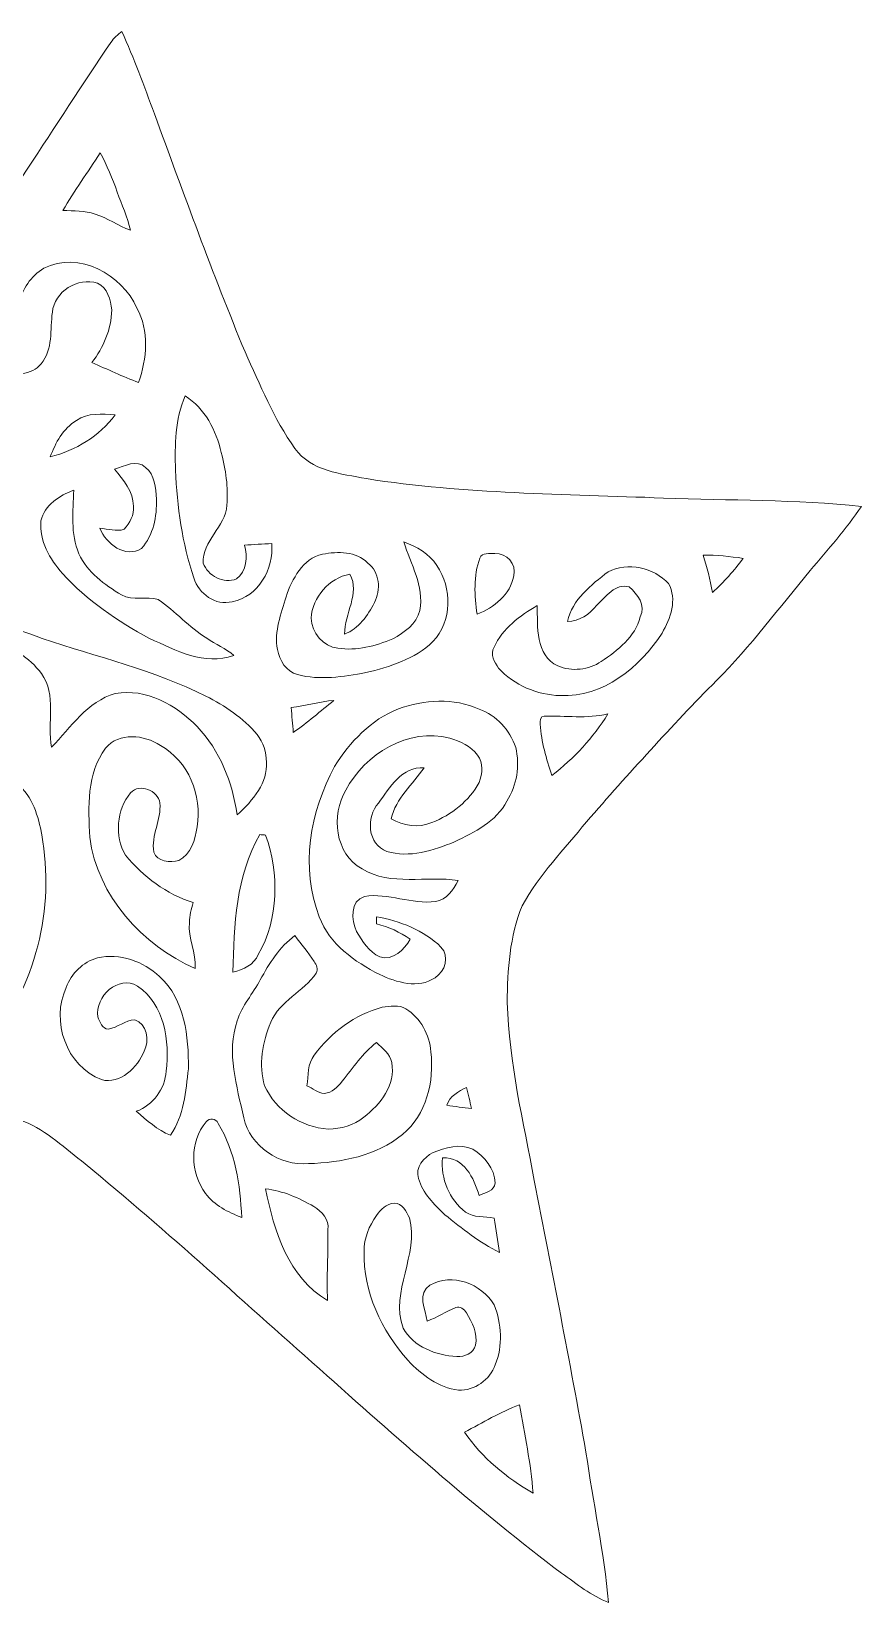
# Model space of a CAD drawing. Header units: centimetres. Extents: x -16.1 to 16.1, y -15.5 to 15.5.
# Drawn here: x -0.25 to 16.15, y -15.51 to 15.51 of the extents above; entities that cross this region are included whole.
import ezdxf

# ---------------------------------------------------------------- set-up
doc = ezdxf.new("R2010")
doc.units = ezdxf.units.CM
doc.header["$MEASUREMENT"] = 0
doc.layers.add('Layer 1', color=7, linetype='Continuous')

msp = doc.modelspace()

# ---------------------------------------------------------------- linework, layer by layer
at = {"layer": 'Layer 1', "color": 253, "lineweight": 9}
for points, knots in [([(1.32115, 15.29768), (1.38006, 15.38199), (1.45732, 15.45078), (1.53846, 15.51358), (1.53846, 15.51358), (1.77623, 14.98124), (1.97837, 14.43408), (2.18016, 13.88727), (2.18016, 13.88727), (2.75907, 12.31283), (3.32951, 10.73556), (3.97086, 9.18545), (3.97086, 9.18545), (4.27178, 8.53704), (4.53461, 7.86183), (4.95723, 7.27974), (4.95723, 7.27974), (5.27686, 6.82643), (5.86776, 6.77986), (6.36729, 6.68214), (6.36729, 6.68214), (8.30828, 6.37875), (10.2796, 6.37734), (12.23822, 6.29902), (12.23822, 6.29902), (13.54138, 6.24575), (14.85089, 6.27503), (16.14947, 6.13251), (16.14947, 6.13251), (15.8422, 5.68731), (15.48201, 5.28232), (15.13699, 4.86675), (15.13699, 4.86675), (14.52175, 4.14214), (13.96119, 3.36744), (13.28491, 2.69681), (13.28491, 2.69681), (12.39415, 1.79828), (11.54854, 0.85637), (10.71598, -0.09578), (10.71598, -0.09578), (10.27536, -0.63412), (9.78677, -1.14388), (9.4421, -1.75207), (9.4421, -1.75207), (9.19939, -2.35779), (9.15671, -3.01925), (9.14859, -3.66519), (9.14859, -3.66519), (9.18846, -4.85299), (9.46574, -6.01433), (9.68517, -7.17779), (9.68517, -7.17779), (10.03371, -8.96355), (10.38473, -10.74896), (10.70505, -12.54037), (10.70505, -12.54037), (10.84651, -13.53238), (11.05994, -14.51487), (11.15272, -15.51358), (11.15272, -15.51358), (10.80947, -15.38129), (10.52125, -15.14281), (10.22386, -14.93397), (10.22386, -14.93397), (8.60884, -13.71794), (7.10072, -12.36998), (5.58801, -11.03119), (5.58801, -11.03119), (4.00155, -9.63031), (2.44757, -8.19168), (0.81209, -6.84759), (0.81209, -6.84759), (0.42157, -6.55197), (0.06067, -6.19742), (-0.39935, -6.01081), (-0.39935, -6.01081), (-0.48507, -5.96777), (-0.57927, -5.99599), (-0.65476, -6.04538), (-0.65476, -6.04538), (-2.40807, -7.20461), (-4.15714, -8.3723), (-5.95877, -9.45568), (-5.95877, -9.45568), (-6.80579, -9.94922), (-7.65317, -10.44875), (-8.54639, -10.85656), (-8.54639, -10.85656), (-8.82968, -10.97298), (-9.1313, -11.08798), (-9.4414, -11.06823), (-9.4414, -11.06823), (-9.61884, -11.01919), (-9.53347, -10.78142), (-9.51971, -10.65583), (-9.51971, -10.65583), (-9.38812, -10.03953), (-9.23326, -9.42852), (-9.05898, -8.82315), (-9.05898, -8.82315), (-8.51324, -6.81408), (-7.88318, -4.83006), (-7.28451, -2.83686), (-7.28451, -2.83686), (-7.05238, -2.00219), (-6.7236, -1.1848), (-6.63152, -0.31944), (-6.63152, -0.31944), (-6.76311, -0.00124), (-7.04921, 0.22772), (-7.29757, 0.45985), (-7.29757, 0.45985), (-10.01325, 2.77477), (-12.98752, 4.75809), (-15.79951, 6.9499), (-15.79951, 6.9499), (-15.92404, 7.05291), (-16.04081, 7.16474), (-16.14947, 7.28398), (-16.14947, 7.28398), (-15.50494, 7.31291), (-14.859, 7.30938), (-14.21483, 7.27375), (-14.21483, 7.27375), (-13.23905, 7.25188), (-12.26185, 7.2868), (-11.28678, 7.23388), (-11.28678, 7.23388), (-9.68728, 7.22965), (-8.08779, 7.22471), (-6.48829, 7.23706), (-6.48829, 7.23706), (-5.98382, 7.27057), (-5.46806, 7.24482), (-4.97488, 7.37429), (-4.97488, 7.37429), (-4.60587, 7.49247), (-4.3106, 7.76129), (-4.02485, 8.01211), (-4.02485, 8.01211), (-3.2819, 8.71238), (-2.64866, 9.51777), (-2.04823, 10.34044), (-2.04823, 10.34044), (-0.8375, 11.93183), (0.20037, 13.64386), (1.32115, 15.29768), (1.32115, 15.29768), (1.32115, 15.29768), (1.32115, 15.29768), (1.32115, 15.29768)], [0, 0, 0, 0, 0.02564103, 0.02564103, 0.02564103, 0.02564103, 0.05128205, 0.05128205, 0.05128205, 0.05128205, 0.07692308, 0.07692308, 0.07692308, 0.07692308, 0.1025641, 0.1025641, 0.1025641, 0.1025641, 0.12820513, 0.12820513, 0.12820513, 0.12820513, 0.15384615, 0.15384615, 0.15384615, 0.15384615, 0.17948718, 0.17948718, 0.17948718, 0.17948718, 0.20512821, 0.20512821, 0.20512821, 0.20512821, 0.23076923, 0.23076923, 0.23076923, 0.23076923, 0.25641026, 0.25641026, 0.25641026, 0.25641026, 0.28205128, 0.28205128, 0.28205128, 0.28205128, 0.30769231, 0.30769231, 0.30769231, 0.30769231, 0.33333333, 0.33333333, 0.33333333, 0.33333333, 0.35897436, 0.35897436, 0.35897436, 0.35897436, 0.38461538, 0.38461538, 0.38461538, 0.38461538, 0.41025641, 0.41025641, 0.41025641, 0.41025641, 0.43589744, 0.43589744, 0.43589744, 0.43589744, 0.46153846, 0.46153846, 0.46153846, 0.46153846, 0.48717949, 0.48717949, 0.48717949, 0.48717949, 0.51282051, 0.51282051, 0.51282051, 0.51282051, 0.53846154, 0.53846154, 0.53846154, 0.53846154, 0.56410256, 0.56410256, 0.56410256, 0.56410256, 0.58974359, 0.58974359, 0.58974359, 0.58974359, 0.61538462, 0.61538462, 0.61538462, 0.61538462, 0.64102564, 0.64102564, 0.64102564, 0.64102564, 0.66666667, 0.66666667, 0.66666667, 0.66666667, 0.69230769, 0.69230769, 0.69230769, 0.69230769, 0.71794872, 0.71794872, 0.71794872, 0.71794872, 0.74358974, 0.74358974, 0.74358974, 0.74358974, 0.76923077, 0.76923077, 0.76923077, 0.76923077, 0.79487179, 0.79487179, 0.79487179, 0.79487179, 0.82051282, 0.82051282, 0.82051282, 0.82051282, 0.84615385, 0.84615385, 0.84615385, 0.84615385, 0.87179487, 0.87179487, 0.87179487, 0.87179487, 0.8974359, 0.8974359, 0.8974359, 0.8974359, 0.92307692, 0.92307692, 0.92307692, 0.92307692, 0.94871795, 0.94871795, 0.94871795, 0.94871795, 1, 1, 1, 1]), ([(0.37253, 11.97451), (0.58667, 11.97381), (0.80574, 11.97416), (1.01212, 11.90784), (1.01212, 11.90784), (1.25553, 11.82635), (1.46896, 11.67747), (1.7085, 11.58681), (1.7085, 11.58681), (1.64888, 11.84751), (1.53529, 12.09128), (1.44568, 12.34246), (1.44568, 12.34246), (1.35078, 12.60739), (1.24424, 12.8681), (1.11054, 13.1161), (1.11054, 13.1161), (0.86607, 12.73475), (0.59654, 12.36892), (0.37253, 11.97451), (0.37253, 11.97451), (0.37253, 11.97451), (0.37253, 11.97451), (0.37253, 11.97451)], [0, 0, 0, 0, 0.14285714, 0.14285714, 0.14285714, 0.14285714, 0.28571429, 0.28571429, 0.28571429, 0.28571429, 0.42857143, 0.42857143, 0.42857143, 0.42857143, 0.57142857, 0.57142857, 0.57142857, 0.57142857, 0.71428571, 0.71428571, 0.71428571, 0.71428571, 1, 1, 1, 1]), ([(-0.0053, 10.83575), (-0.26106, 10.68652), (-0.42757, 10.41453), (-0.50659, 10.13513), (-0.50659, 10.13513), (-0.67769, 9.68816), (-0.59267, 9.1851), (-0.42687, 8.75012), (-0.42687, 8.75012), (-0.2921, 8.78716), (-0.14076, 8.82491), (-0.05821, 8.94944), (-0.05821, 8.94944), (0.18415, 9.22778), (0.11606, 9.63066), (0.1658, 9.96756), (0.1658, 9.96756), (0.19967, 10.37502), (0.67169, 10.66712), (1.05586, 10.54153), (1.05586, 10.54153), (1.25483, 10.45545), (1.31692, 10.20851), (1.33738, 10.01342), (1.33738, 10.01342), (1.3342, 9.62995), (1.17087, 9.27435), (0.94615, 8.97308), (0.94615, 8.97308), (1.25447, 8.84396), (1.55504, 8.69509), (1.87007, 8.58114), (1.87007, 8.58114), (2.03129, 9.05316), (2.08456, 9.59996), (1.83516, 10.05152), (1.83516, 10.05152), (1.53846, 10.71439), (0.68862, 11.1857), (-0.0053, 10.83575), (-0.0053, 10.83575), (-0.0053, 10.83575), (-0.0053, 10.83575), (-0.0053, 10.83575)], [0, 0, 0, 0, 0.08333333, 0.08333333, 0.08333333, 0.08333333, 0.16666667, 0.16666667, 0.16666667, 0.16666667, 0.25, 0.25, 0.25, 0.25, 0.33333333, 0.33333333, 0.33333333, 0.33333333, 0.41666667, 0.41666667, 0.41666667, 0.41666667, 0.5, 0.5, 0.5, 0.5, 0.58333333, 0.58333333, 0.58333333, 0.58333333, 0.66666667, 0.66666667, 0.66666667, 0.66666667, 0.75, 0.75, 0.75, 0.75, 0.83333333, 0.83333333, 0.83333333, 0.83333333, 1, 1, 1, 1]), ([(2.79117, 8.31585), (2.58057, 7.8583), (2.58515, 7.34324), (2.59785, 6.85006), (2.59785, 6.85006), (2.63207, 6.13075), (2.72591, 5.40544), (2.96086, 4.72175), (2.96086, 4.72175), (3.0547, 4.40778), (3.38596, 4.16401), (3.71898, 4.25221), (3.71898, 4.25221), (4.23227, 4.34993), (4.54343, 4.90132), (4.49897, 5.40085), (4.49897, 5.40085), (4.31905, 5.39203), (4.13915, 5.38074), (3.96028, 5.36698), (3.96028, 5.36698), (4.02096, 5.14015), (4.01425, 4.84911), (3.79977, 4.70341), (3.79977, 4.70341), (3.55776, 4.58946), (3.22897, 4.76938), (3.14501, 5.01138), (3.14501, 5.01138), (3.12137, 5.45659), (3.58492, 5.72505), (3.6142, 6.15791), (3.6142, 6.15791), (3.64031, 6.50787), (3.59198, 6.86064), (3.50273, 7.19861), (3.50273, 7.19861), (3.39901, 7.63358), (3.17747, 8.06997), (2.79117, 8.31585), (2.79117, 8.31585), (2.79117, 8.31585), (2.79117, 8.31585), (2.79117, 8.31585)], [0, 0, 0, 0, 0.08333333, 0.08333333, 0.08333333, 0.08333333, 0.16666667, 0.16666667, 0.16666667, 0.16666667, 0.25, 0.25, 0.25, 0.25, 0.33333333, 0.33333333, 0.33333333, 0.33333333, 0.41666667, 0.41666667, 0.41666667, 0.41666667, 0.5, 0.5, 0.5, 0.5, 0.58333333, 0.58333333, 0.58333333, 0.58333333, 0.66666667, 0.66666667, 0.66666667, 0.66666667, 0.75, 0.75, 0.75, 0.75, 0.83333333, 0.83333333, 0.83333333, 0.83333333, 1, 1, 1, 1]), ([(0.63993, 7.82726), (0.37253, 7.67309), (0.22965, 7.38946), (0.12347, 7.11253), (0.12347, 7.11253), (0.62653, 7.23635), (1.0929, 7.52457), (1.40511, 7.94156), (1.40511, 7.94156), (1.14652, 7.95531), (0.86324, 7.99059), (0.63993, 7.82726), (0.63993, 7.82726), (0.63993, 7.82726), (0.63993, 7.82726), (0.63993, 7.82726)], [0, 0, 0, 0, 0.2, 0.2, 0.2, 0.2, 0.4, 0.4, 0.4, 0.4, 0.6, 0.6, 0.6, 0.6, 1, 1, 1, 1]), ([(1.39559, 6.87088), (1.56598, 6.6578), (1.76741, 6.42638), (1.7653, 6.13816), (1.7653, 6.13816), (1.78717, 5.96283), (1.6898, 5.81007), (1.58362, 5.68272), (1.58362, 5.68272), (1.42945, 5.62769), (1.26294, 5.6926), (1.1056, 5.70177), (1.1056, 5.70177), (1.22449, 5.39133), (1.60725, 5.10311), (1.92864, 5.3049), (1.92864, 5.3049), (2.16041, 5.56525), (2.2352, 5.93672), (2.22003, 6.27715), (2.22003, 6.27715), (2.20839, 6.49764), (2.19392, 6.75552), (2.00483, 6.90474), (2.00483, 6.90474), (1.83444, 7.06949), (1.58467, 6.92908), (1.39559, 6.87088), (1.39559, 6.87088), (1.39559, 6.87088), (1.39559, 6.87088), (1.39559, 6.87088)], [0, 0, 0, 0, 0.11111111, 0.11111111, 0.11111111, 0.11111111, 0.22222222, 0.22222222, 0.22222222, 0.22222222, 0.33333333, 0.33333333, 0.33333333, 0.33333333, 0.44444444, 0.44444444, 0.44444444, 0.44444444, 0.55555556, 0.55555556, 0.55555556, 0.55555556, 0.66666667, 0.66666667, 0.66666667, 0.66666667, 0.77777778, 0.77777778, 0.77777778, 0.77777778, 1, 1, 1, 1]), ([(-0.06033, 5.84994), (-0.10019, 5.45694), (0.11465, 5.09146), (0.3683, 4.80924), (0.3683, 4.80924), (0.84772, 4.27373), (1.45485, 3.86662), (2.08421, 3.52725), (2.08421, 3.52725), (2.60032, 3.29053), (3.16653, 2.98291), (3.75002, 3.18929), (3.75002, 3.18929), (3.58986, 3.32969), (3.38772, 3.40836), (3.21486, 3.53007), (3.21486, 3.53007), (2.8649, 3.74526), (2.59538, 4.06382), (2.25742, 4.29419), (2.25742, 4.29419), (2.0253, 4.36368), (1.75365, 4.26526), (1.53246, 4.3852), (1.53246, 4.3852), (1.19521, 4.58699), (0.85689, 4.82865), (0.68932, 5.198), (0.68932, 5.198), (0.51752, 5.59417), (0.57749, 6.03585), (0.58667, 6.45389), (0.58667, 6.45389), (0.3055, 6.34947), (0.0134, 6.15862), (-0.06033, 5.84994), (-0.06033, 5.84994), (-0.06033, 5.84994), (-0.06033, 5.84994), (-0.06033, 5.84994)], [0, 0, 0, 0, 0.09090909, 0.09090909, 0.09090909, 0.09090909, 0.18181818, 0.18181818, 0.18181818, 0.18181818, 0.27272727, 0.27272727, 0.27272727, 0.27272727, 0.36363636, 0.36363636, 0.36363636, 0.36363636, 0.45454545, 0.45454545, 0.45454545, 0.45454545, 0.54545455, 0.54545455, 0.54545455, 0.54545455, 0.63636364, 0.63636364, 0.63636364, 0.63636364, 0.72727273, 0.72727273, 0.72727273, 0.72727273, 0.81818182, 0.81818182, 0.81818182, 0.81818182, 1, 1, 1, 1]), ([(7.10848, 5.43683), (7.23901, 4.99022), (7.51417, 4.56336), (7.42351, 4.07899), (7.42351, 4.07899), (7.36107, 3.81406), (7.11694, 3.64014), (6.88976, 3.51984), (6.88976, 3.51984), (6.55074, 3.37344), (6.17432, 3.27783), (5.8032, 3.33287), (5.8032, 3.33287), (5.51533, 3.36497), (5.28709, 3.6412), (5.2758, 3.92553), (5.2758, 3.92553), (5.3019, 4.34181), (5.6314, 4.71928), (6.04309, 4.79548), (6.04309, 4.79548), (6.25123, 4.41695), (5.92773, 4.01126), (5.93902, 3.61333), (5.93902, 3.61333), (6.21524, 3.71845), (6.39763, 3.9788), (6.52675, 4.23351), (6.52675, 4.23351), (6.66045, 4.48363), (6.62905, 4.83676), (6.39551, 5.01597), (6.39551, 5.01597), (6.16727, 5.25515), (5.80073, 5.24281), (5.50158, 5.18918), (5.50158, 5.18918), (5.10998, 5.10064), (4.89973, 4.69988), (4.78296, 4.35028), (4.78296, 4.35028), (4.68312, 4.01479), (4.54236, 3.66483), (4.61186, 3.30782), (4.61186, 3.30782), (4.65243, 3.09439), (4.78191, 2.86967), (5.00627, 2.81217), (5.00627, 2.81217), (5.44831, 2.69505), (5.91503, 2.77195), (6.35777, 2.85097), (6.35777, 2.85097), (6.83155, 2.96633), (7.32473, 3.11626), (7.68315, 3.46551), (7.68315, 3.46551), (8.0638, 3.8638), (8.06274, 4.52526), (7.75829, 4.96693), (7.75829, 4.96693), (7.61224, 5.20365), (7.3586, 5.337), (7.10848, 5.43683), (7.10848, 5.43683), (7.10848, 5.43683), (7.10848, 5.43683), (7.10848, 5.43683)], [0, 0, 0, 0, 0.05555556, 0.05555556, 0.05555556, 0.05555556, 0.11111111, 0.11111111, 0.11111111, 0.11111111, 0.16666667, 0.16666667, 0.16666667, 0.16666667, 0.22222222, 0.22222222, 0.22222222, 0.22222222, 0.27777778, 0.27777778, 0.27777778, 0.27777778, 0.33333333, 0.33333333, 0.33333333, 0.33333333, 0.38888889, 0.38888889, 0.38888889, 0.38888889, 0.44444444, 0.44444444, 0.44444444, 0.44444444, 0.5, 0.5, 0.5, 0.5, 0.55555556, 0.55555556, 0.55555556, 0.55555556, 0.61111111, 0.61111111, 0.61111111, 0.61111111, 0.66666667, 0.66666667, 0.66666667, 0.66666667, 0.72222222, 0.72222222, 0.72222222, 0.72222222, 0.77777778, 0.77777778, 0.77777778, 0.77777778, 0.83333333, 0.83333333, 0.83333333, 0.83333333, 0.88888889, 0.88888889, 0.88888889, 0.88888889, 1, 1, 1, 1]), ([(8.90447, 5.20471), (8.80252, 5.18989), (8.65259, 5.23116), (8.6113, 5.11334), (8.6113, 5.11334), (8.47937, 4.75985), (8.50195, 4.37003), (8.55487, 4.00314), (8.55487, 4.00314), (8.8893, 4.13438), (9.21279, 4.38908), (9.27947, 4.76197), (9.27947, 4.76197), (9.34121, 4.99657), (9.13131, 5.21564), (8.90447, 5.20471), (8.90447, 5.20471), (8.90447, 5.20471), (8.90447, 5.20471), (8.90447, 5.20471)], [0, 0, 0, 0, 0.16666667, 0.16666667, 0.16666667, 0.16666667, 0.33333333, 0.33333333, 0.33333333, 0.33333333, 0.5, 0.5, 0.5, 0.5, 0.66666667, 0.66666667, 0.66666667, 0.66666667, 1, 1, 1, 1]), ([(11.14214, 4.84099), (10.80982, 4.58699), (10.43164, 4.29136), (10.34028, 3.85851), (10.34028, 3.85851), (10.5784, 3.87156), (10.77631, 3.99785), (10.91918, 4.1813), (10.91918, 4.1813), (11.09839, 4.34428), (11.2769, 4.6265), (11.56018, 4.54219), (11.56018, 4.54219), (11.72422, 4.40566), (11.89638, 4.17318), (11.77749, 3.95305), (11.77749, 3.95305), (11.67871, 3.55441), (11.33193, 3.28701), (11.00632, 3.07216), (11.00632, 3.07216), (10.76114, 2.90001), (10.42353, 2.86932), (10.14942, 2.98256), (10.14942, 2.98256), (9.70069, 3.1974), (9.74972, 3.7622), (9.74408, 4.17989), (9.74408, 4.17989), (9.40436, 3.97175), (9.05687, 3.72798), (8.89071, 3.35121), (8.89071, 3.35121), (8.80499, 3.21257), (8.90235, 3.05841), (8.97679, 2.94023), (8.97679, 2.94023), (9.28512, 2.6005), (9.74301, 2.41247), (10.1974, 2.39695), (10.1974, 2.39695), (11.04301, 2.35673), (11.77326, 2.95716), (12.20753, 3.63308), (12.20753, 3.63308), (12.37757, 3.91319), (12.51056, 4.30054), (12.33806, 4.60922), (12.33806, 4.60922), (12.04913, 4.92319), (11.52596, 5.04172), (11.14214, 4.84099), (11.14214, 4.84099), (11.14214, 4.84099), (11.14214, 4.84099), (11.14214, 4.84099)], [0, 0, 0, 0, 0.06666667, 0.06666667, 0.06666667, 0.06666667, 0.13333333, 0.13333333, 0.13333333, 0.13333333, 0.2, 0.2, 0.2, 0.2, 0.26666667, 0.26666667, 0.26666667, 0.26666667, 0.33333333, 0.33333333, 0.33333333, 0.33333333, 0.4, 0.4, 0.4, 0.4, 0.46666667, 0.46666667, 0.46666667, 0.46666667, 0.53333333, 0.53333333, 0.53333333, 0.53333333, 0.6, 0.6, 0.6, 0.6, 0.66666667, 0.66666667, 0.66666667, 0.66666667, 0.73333333, 0.73333333, 0.73333333, 0.73333333, 0.8, 0.8, 0.8, 0.8, 0.86666667, 0.86666667, 0.86666667, 0.86666667, 1, 1, 1, 1]), ([(13.02174, 5.17225), (13.09653, 4.93025), (13.15968, 4.68471), (13.20448, 4.43495), (13.20448, 4.43495), (13.42779, 4.6392), (13.63099, 4.86604), (13.81267, 5.10804), (13.81267, 5.10804), (13.5502, 5.14368), (13.28703, 5.17966), (13.02174, 5.17225), (13.02174, 5.17225), (13.02174, 5.17225), (13.02174, 5.17225), (13.02174, 5.17225)], [0, 0, 0, 0, 0.2, 0.2, 0.2, 0.2, 0.4, 0.4, 0.4, 0.4, 0.6, 0.6, 0.6, 0.6, 1, 1, 1, 1]), ([(-3.58282, 3.5149), (-4.05342, 2.88837), (-4.30848, 2.12284), (-4.4323, 1.3559), (-4.4323, 1.3559), (-4.451, 1.19715), (-4.46829, 0.95444), (-4.26544, 0.91916), (-4.26544, 0.91916), (-3.83117, 0.98372), (-3.5112, 1.31075), (-3.16936, 1.55628), (-3.16936, 1.55628), (-3.17324, 1.57392), (-3.18135, 1.60955), (-3.18523, 1.62719), (-3.18523, 1.62719), (-3.31259, 1.67975), (-3.46605, 1.7362), (-3.51438, 1.87942), (-3.51438, 1.87942), (-3.54542, 2.00819), (-3.51473, 2.14683), (-3.46781, 2.26818), (-3.46781, 2.26818), (-3.24238, 2.7402), (-2.88432, 3.15048), (-2.4437, 3.43235), (-2.4437, 3.43235), (-1.98967, 3.60662), (-1.48449, 3.56641), (-1.0213, 3.44928), (-1.0213, 3.44928), (-0.63924, 3.36885), (-0.28646, 3.14872), (-0.05222, 2.8358), (-0.05222, 2.8358), (0.25541, 2.40929), (0.05891, 1.85685), (0.15063, 1.37671), (0.15063, 1.37671), (0.52916, 1.76759), (0.85513, 2.28265), (1.40899, 2.43893), (1.40899, 2.43893), (2.0193, 2.54582), (2.61337, 2.21527), (3.02295, 1.78453), (3.02295, 1.78453), (3.48121, 1.3178), (3.72004, 0.68386), (3.81282, 0.04568), (3.81282, 0.04568), (3.98109, 0.17939), (4.11797, 0.34696), (4.23862, 0.52335), (4.23862, 0.52335), (4.45593, 0.85249), (4.44958, 1.31427), (4.2104, 1.63071), (4.2104, 1.63071), (3.93382, 1.95527), (3.57505, 2.19728), (3.19616, 2.38672), (3.19616, 2.38672), (2.16993, 2.90036), (1.04739, 3.16459), (-0.03669, 3.52266), (-0.03669, 3.52266), (-0.67557, 3.76714), (-1.32433, 4.01443), (-2.00978, 4.08393), (-2.00978, 4.08393), (-2.57493, 4.13085), (-3.22439, 3.98833), (-3.58282, 3.5149), (-3.58282, 3.5149), (-3.58282, 3.5149), (-3.58282, 3.5149), (-3.58282, 3.5149)], [0, 0, 0, 0, 0.04761905, 0.04761905, 0.04761905, 0.04761905, 0.0952381, 0.0952381, 0.0952381, 0.0952381, 0.14285714, 0.14285714, 0.14285714, 0.14285714, 0.19047619, 0.19047619, 0.19047619, 0.19047619, 0.23809524, 0.23809524, 0.23809524, 0.23809524, 0.28571429, 0.28571429, 0.28571429, 0.28571429, 0.33333333, 0.33333333, 0.33333333, 0.33333333, 0.38095238, 0.38095238, 0.38095238, 0.38095238, 0.42857143, 0.42857143, 0.42857143, 0.42857143, 0.47619048, 0.47619048, 0.47619048, 0.47619048, 0.52380952, 0.52380952, 0.52380952, 0.52380952, 0.57142857, 0.57142857, 0.57142857, 0.57142857, 0.61904762, 0.61904762, 0.61904762, 0.61904762, 0.66666667, 0.66666667, 0.66666667, 0.66666667, 0.71428571, 0.71428571, 0.71428571, 0.71428571, 0.76190476, 0.76190476, 0.76190476, 0.76190476, 0.80952381, 0.80952381, 0.80952381, 0.80952381, 0.85714286, 0.85714286, 0.85714286, 0.85714286, 0.9047619, 0.9047619, 0.9047619, 0.9047619, 1, 1, 1, 1]), ([(4.88315, 2.15918), (4.89586, 1.99513), (4.90961, 1.8318), (4.92514, 1.6674), (4.92514, 1.6674), (5.2017, 1.86743), (5.46136, 2.09003), (5.72771, 2.30346), (5.72771, 2.30346), (5.44231, 2.28124), (5.16713, 2.19198), (4.88315, 2.15918), (4.88315, 2.15918), (4.88315, 2.15918), (4.88315, 2.15918), (4.88315, 2.15918)], [0, 0, 0, 0, 0.2, 0.2, 0.2, 0.2, 0.4, 0.4, 0.4, 0.4, 0.6, 0.6, 0.6, 0.6, 1, 1, 1, 1]), ([(6.99982, 2.13483), (6.45866, 1.92211), (6.04274, 1.4829), (5.74041, 0.99748), (5.74041, 0.99748), (5.25534, 0.10036), (5.05707, -1.00101), (5.43808, -1.97362), (5.43808, -1.97362), (5.63634, -2.51478), (6.13834, -2.85803), (6.63046, -3.11027), (6.63046, -3.11027), (6.96384, -3.26549), (7.39176, -3.40025), (7.72654, -3.17377), (7.72654, -3.17377), (7.92093, -3.05135), (8.01722, -2.74691), (7.8419, -2.56875), (7.8419, -2.56875), (7.50006, -2.23291), (7.03087, -2.05229), (6.56591, -1.96832), (6.56591, -1.96832), (6.56555, -2.01595), (6.56555, -2.06357), (6.56591, -2.11155), (6.56591, -2.11155), (6.80897, -2.162), (7.02804, -2.27771), (7.23442, -2.41212), (7.23442, -2.41212), (7.11095, -2.61885), (6.89752, -2.85062), (6.63046, -2.7589), (6.63046, -2.7589), (6.4195, -2.66647), (6.28898, -2.44881), (6.17185, -2.26289), (6.17185, -2.26289), (6.06955, -2.03465), (6.04309, -1.66141), (6.32849, -1.56686), (6.32849, -1.56686), (6.8005, -1.49207), (7.26123, -1.73302), (7.73431, -1.66846), (7.73431, -1.66846), (7.95444, -1.63283), (8.08885, -1.43986), (8.18022, -1.25501), (8.18022, -1.25501), (7.55474, -1.15376), (6.85201, -1.37389), (6.28192, -1.02288), (6.28192, -1.02288), (5.74323, -0.72902), (5.6695, 0.03439), (5.9616, 0.5297), (5.9616, 0.5297), (6.33695, 1.24266), (7.19773, 1.77782), (8.01476, 1.55663), (8.01476, 1.55663), (8.2222, 1.49878), (8.43069, 1.39894), (8.56297, 1.2229), (8.56297, 1.2229), (8.68398, 1.0705), (8.66282, 0.8539), (8.59544, 0.6828), (8.59544, 0.6828), (8.39893, 0.3138), (8.0465, 0.04074), (7.66128, -0.10954), (7.66128, -0.10954), (7.39776, -0.22313), (7.09719, -0.17304), (6.85448, -0.03546), (6.85448, -0.03546), (6.95255, 0.36918), (7.2831, 0.64047), (7.50782, 0.97208), (7.50782, 0.97208), (7.07602, 1.00242), (6.82238, 0.57873), (6.60753, 0.27252), (6.60753, 0.27252), (6.35424, 0.00441), (6.39269, -0.54839), (6.77052, -0.67857), (6.77052, -0.67857), (7.21784, -0.81509), (7.69656, -0.66411), (8.11143, -0.48877), (8.11143, -0.48877), (8.50548, -0.30251), (8.93093, -0.08943), (9.14224, 0.31344), (9.14224, 0.31344), (9.3398, 0.626), (9.40506, 1.01441), (9.31686, 1.3753), (9.31686, 1.3753), (9.20221, 1.71679), (8.93586, 2.00783), (8.59544, 2.13095), (8.59544, 2.13095), (8.09201, 2.3585), (7.50994, 2.31369), (6.99982, 2.13483), (6.99982, 2.13483), (6.99982, 2.13483), (6.99982, 2.13483), (6.99982, 2.13483)], [0, 0, 0, 0, 0.03333333, 0.03333333, 0.03333333, 0.03333333, 0.06666667, 0.06666667, 0.06666667, 0.06666667, 0.1, 0.1, 0.1, 0.1, 0.13333333, 0.13333333, 0.13333333, 0.13333333, 0.16666667, 0.16666667, 0.16666667, 0.16666667, 0.2, 0.2, 0.2, 0.2, 0.23333333, 0.23333333, 0.23333333, 0.23333333, 0.26666667, 0.26666667, 0.26666667, 0.26666667, 0.3, 0.3, 0.3, 0.3, 0.33333333, 0.33333333, 0.33333333, 0.33333333, 0.36666667, 0.36666667, 0.36666667, 0.36666667, 0.4, 0.4, 0.4, 0.4, 0.43333333, 0.43333333, 0.43333333, 0.43333333, 0.46666667, 0.46666667, 0.46666667, 0.46666667, 0.5, 0.5, 0.5, 0.5, 0.53333333, 0.53333333, 0.53333333, 0.53333333, 0.56666667, 0.56666667, 0.56666667, 0.56666667, 0.6, 0.6, 0.6, 0.6, 0.63333333, 0.63333333, 0.63333333, 0.63333333, 0.66666667, 0.66666667, 0.66666667, 0.66666667, 0.7, 0.7, 0.7, 0.7, 0.73333333, 0.73333333, 0.73333333, 0.73333333, 0.76666667, 0.76666667, 0.76666667, 0.76666667, 0.8, 0.8, 0.8, 0.8, 0.83333333, 0.83333333, 0.83333333, 0.83333333, 0.86666667, 0.86666667, 0.86666667, 0.86666667, 0.9, 0.9, 0.9, 0.9, 0.93333333, 0.93333333, 0.93333333, 0.93333333, 1, 1, 1, 1]), ([(9.88166, 1.99372), (9.79735, 1.99231), (9.79382, 1.89283), (9.79841, 1.83003), (9.79841, 1.83003), (9.82839, 1.48502), (9.91976, 1.14741), (10.03301, 0.82109), (10.03301, 0.82109), (10.46481, 1.1594), (10.85321, 1.56439), (11.13755, 2.03535), (11.13755, 2.03535), (10.72586, 1.93728), (10.299, 2.00043), (9.88166, 1.99372), (9.88166, 1.99372), (9.88166, 1.99372), (9.88166, 1.99372), (9.88166, 1.99372)], [0, 0, 0, 0, 0.16666667, 0.16666667, 0.16666667, 0.16666667, 0.33333333, 0.33333333, 0.33333333, 0.33333333, 0.5, 0.5, 0.5, 0.5, 0.66666667, 0.66666667, 0.66666667, 0.66666667, 1, 1, 1, 1]), ([(1.21814, 1.35908), (0.83714, 0.86201), (0.87277, 0.18679), (0.90522, -0.40129), (0.90522, -0.40129), (1.05374, -1.55875), (1.94027, -2.53418), (2.98591, -2.98856), (2.98591, -2.98856), (3.0039, -2.68023), (2.84691, -2.39307), (2.87161, -2.08474), (2.87161, -2.08474), (2.87302, -1.94857), (2.90689, -1.81804), (2.94851, -1.69034), (2.94851, -1.69034), (2.41864, -1.52771), (1.96321, -1.17563), (1.60902, -0.75653), (1.60902, -0.75653), (1.39312, -0.38118), (1.43263, 0.14446), (1.71062, 0.47784), (1.71062, 0.47784), (1.89159, 0.67363), (2.24684, 0.5237), (2.29058, 0.27675), (2.29058, 0.27675), (2.31916, -0.0538), (2.1156, -0.36107), (2.16711, -0.69374), (2.16711, -0.69374), (2.23026, -0.88565), (2.49872, -0.90223), (2.66065, -0.86096), (2.66065, -0.86096), (2.90159, -0.73572), (2.99049, -0.44609), (3.0233, -0.19456), (3.0233, -0.19456), (3.12772, 0.42139), (2.85467, 1.10472), (2.29835, 1.41446), (2.29835, 1.41446), (1.9812, 1.62331), (1.48378, 1.68046), (1.21814, 1.35908), (1.21814, 1.35908), (1.21814, 1.35908), (1.21814, 1.35908), (1.21814, 1.35908)], [0, 0, 0, 0, 0.07142857, 0.07142857, 0.07142857, 0.07142857, 0.14285714, 0.14285714, 0.14285714, 0.14285714, 0.21428571, 0.21428571, 0.21428571, 0.21428571, 0.28571429, 0.28571429, 0.28571429, 0.28571429, 0.35714286, 0.35714286, 0.35714286, 0.35714286, 0.42857143, 0.42857143, 0.42857143, 0.42857143, 0.5, 0.5, 0.5, 0.5, 0.57142857, 0.57142857, 0.57142857, 0.57142857, 0.64285714, 0.64285714, 0.64285714, 0.64285714, 0.71428571, 0.71428571, 0.71428571, 0.71428571, 0.78571429, 0.78571429, 0.78571429, 0.78571429, 0.85714286, 0.85714286, 0.85714286, 0.85714286, 1, 1, 1, 1]), ([(-1.51871, 0.57203), (-2.05423, 0.32826), (-2.66136, 0.26441), (-3.16971, -0.04181), (-3.16971, -0.04181), (-3.39408, -0.19421), (-3.59834, -0.45173), (-3.55459, -0.74066), (-3.55459, -0.74066), (-3.55353, -1.16681), (-3.33411, -1.54393), (-3.20111, -1.93657), (-3.20111, -1.93657), (-3.05012, -2.36837), (-2.75061, -2.75008), (-2.71251, -3.21786), (-2.71251, -3.21786), (-2.41053, -3.14413), (-2.12337, -3.00761), (-1.88772, -2.8037), (-1.88772, -2.8037), (-1.76178, -2.71057), (-1.66758, -2.57687), (-1.62913, -2.42447), (-1.62913, -2.42447), (-1.54058, -2.09532), (-1.47885, -1.75489), (-1.48343, -1.41305), (-1.48343, -1.41305), (-1.46509, -1.16822), (-1.62525, -0.97279), (-1.74096, -0.77558), (-1.74096, -0.77558), (-1.92088, -0.81121), (-2.02142, -0.96079), (-2.0955, -1.11107), (-2.0955, -1.11107), (-1.92899, -1.20421), (-1.74026, -1.35308), (-1.77695, -1.56898), (-1.77695, -1.56898), (-1.81117, -1.8886), (-2.09374, -2.35215), (-2.47933, -2.20151), (-2.47933, -2.20151), (-2.84445, -1.99619), (-2.94464, -1.51747), (-2.84657, -1.13506), (-2.84657, -1.13506), (-2.75132, -0.69162), (-2.54106, -0.16739), (-2.07293, -0.00864), (-2.07293, -0.00864), (-1.77483, 0.04427), (-1.45521, -0.04251), (-1.22943, -0.24501), (-1.22943, -0.24501), (-0.768, -0.65952), (-0.56586, -1.31745), (-0.65017, -1.92599), (-0.65017, -1.92599), (-0.72426, -2.53736), (-0.96062, -3.15966), (-1.42276, -3.58405), (-1.42276, -3.58405), (-1.82598, -3.91919), (-2.33116, -4.15202), (-2.64407, -4.58664), (-2.64407, -4.58664), (-2.82258, -4.7916), (-2.88502, -5.06501), (-2.92982, -5.32536), (-2.92982, -5.32536), (-2.65078, -5.30243), (-2.36044, -5.28338), (-2.10185, -5.16696), (-2.10185, -5.16696), (-1.71309, -4.96447), (-1.33245, -4.72175), (-1.05446, -4.37709), (-1.05446, -4.37709), (-0.09278, -3.24432), (0.2286, -1.65506), (-0.07056, -0.21572), (-0.07056, -0.21572), (-0.15135, 0.14446), (-0.29598, 0.55016), (-0.65335, 0.72055), (-0.65335, 0.72055), (-0.94192, 0.8472), (-1.25342, 0.68492), (-1.51871, 0.57203), (-1.51871, 0.57203), (-1.51871, 0.57203), (-1.51871, 0.57203), (-1.51871, 0.57203)], [0, 0, 0, 0, 0.04, 0.04, 0.04, 0.04, 0.08, 0.08, 0.08, 0.08, 0.12, 0.12, 0.12, 0.12, 0.16, 0.16, 0.16, 0.16, 0.2, 0.2, 0.2, 0.2, 0.24, 0.24, 0.24, 0.24, 0.28, 0.28, 0.28, 0.28, 0.32, 0.32, 0.32, 0.32, 0.36, 0.36, 0.36, 0.36, 0.4, 0.4, 0.4, 0.4, 0.44, 0.44, 0.44, 0.44, 0.48, 0.48, 0.48, 0.48, 0.52, 0.52, 0.52, 0.52, 0.56, 0.56, 0.56, 0.56, 0.6, 0.6, 0.6, 0.6, 0.64, 0.64, 0.64, 0.64, 0.68, 0.68, 0.68, 0.68, 0.72, 0.72, 0.72, 0.72, 0.76, 0.76, 0.76, 0.76, 0.8, 0.8, 0.8, 0.8, 0.84, 0.84, 0.84, 0.84, 0.88, 0.88, 0.88, 0.88, 0.92, 0.92, 0.92, 0.92, 1, 1, 1, 1]), ([(3.73309, -3.06229), (3.93558, -3.0196), (4.14619, -2.9173), (4.23333, -2.71692), (4.23333, -2.71692), (4.63938, -2.00572), (4.64502, -1.11742), (4.37797, -0.35719), (4.37797, -0.35719), (4.34976, -0.35472), (4.29296, -0.34943), (4.26437, -0.34696), (4.26437, -0.34696), (3.79343, -1.16681), (3.74791, -2.13942), (3.73309, -3.06229), (3.73309, -3.06229), (3.73309, -3.06229), (3.73309, -3.06229), (3.73309, -3.06229)], [0, 0, 0, 0, 0.16666667, 0.16666667, 0.16666667, 0.16666667, 0.33333333, 0.33333333, 0.33333333, 0.33333333, 0.5, 0.5, 0.5, 0.5, 0.66666667, 0.66666667, 0.66666667, 0.66666667, 1, 1, 1, 1]), ([(4.27213, -3.21539), (4.12679, -3.4888), (3.90914, -3.72551), (3.81705, -4.02502), (3.81705, -4.02502), (3.59727, -4.65579), (3.81317, -5.31442), (3.9444, -5.93919), (3.9444, -5.93919), (4.07177, -6.5054), (4.65349, -6.89204), (5.22322, -6.84512), (5.22322, -6.84512), (5.8734, -6.82502), (6.56696, -6.69308), (7.08202, -6.26904), (7.08202, -6.26904), (7.55298, -5.87957), (7.71208, -5.22411), (7.64188, -4.63779), (7.64188, -4.63779), (7.61824, -4.3016), (7.43938, -3.96893), (7.15046, -3.78972), (7.15046, -3.78972), (7.01146, -3.70082), (6.83225, -3.74209), (6.68056, -3.75656), (6.68056, -3.75656), (6.13904, -3.89837), (5.66985, -4.25856), (5.33824, -4.7027), (5.33824, -4.7027), (5.20206, -4.8738), (5.22075, -5.10276), (5.1943, -5.30701), (5.1943, -5.30701), (5.30684, -5.35781), (5.41021, -5.44848), (5.53756, -5.46012), (5.53756, -5.46012), (5.68608, -5.4453), (5.80567, -5.33559), (5.88963, -5.21952), (5.88963, -5.21952), (6.10236, -4.95282), (6.29497, -4.66461), (6.56802, -4.45329), (6.56802, -4.45329), (6.68303, -4.57006), (6.84037, -4.67554), (6.86788, -4.84875), (6.86788, -4.84875), (6.95431, -5.28796), (6.64387, -5.67743), (6.31684, -5.92684), (6.31684, -5.92684), (6.12317, -6.09124), (5.86564, -6.16074), (5.61552, -6.16144), (5.61552, -6.16144), (5.08635, -6.13181), (4.57376, -5.79314), (4.35786, -5.30807), (4.35786, -5.30807), (4.23227, -4.89814), (4.32082, -4.44341), (4.47851, -4.0543), (4.47851, -4.0543), (4.6549, -3.62567), (5.12762, -3.45352), (5.37704, -3.08204), (5.37704, -3.08204), (5.42573, -3.0069), (5.37775, -2.918), (5.33753, -2.85168), (5.33753, -2.85168), (5.21934, -2.67494), (5.08247, -2.5116), (4.95547, -2.34262), (4.95547, -2.34262), (4.65313, -2.56628), (4.44994, -2.89084), (4.27213, -3.21539), (4.27213, -3.21539), (4.27213, -3.21539), (4.27213, -3.21539), (4.27213, -3.21539)], [0, 0, 0, 0, 0.04347826, 0.04347826, 0.04347826, 0.04347826, 0.08695652, 0.08695652, 0.08695652, 0.08695652, 0.13043478, 0.13043478, 0.13043478, 0.13043478, 0.17391304, 0.17391304, 0.17391304, 0.17391304, 0.2173913, 0.2173913, 0.2173913, 0.2173913, 0.26086957, 0.26086957, 0.26086957, 0.26086957, 0.30434783, 0.30434783, 0.30434783, 0.30434783, 0.34782609, 0.34782609, 0.34782609, 0.34782609, 0.39130435, 0.39130435, 0.39130435, 0.39130435, 0.43478261, 0.43478261, 0.43478261, 0.43478261, 0.47826087, 0.47826087, 0.47826087, 0.47826087, 0.52173913, 0.52173913, 0.52173913, 0.52173913, 0.56521739, 0.56521739, 0.56521739, 0.56521739, 0.60869565, 0.60869565, 0.60869565, 0.60869565, 0.65217391, 0.65217391, 0.65217391, 0.65217391, 0.69565217, 0.69565217, 0.69565217, 0.69565217, 0.73913043, 0.73913043, 0.73913043, 0.73913043, 0.7826087, 0.7826087, 0.7826087, 0.7826087, 0.82608696, 0.82608696, 0.82608696, 0.82608696, 0.86956522, 0.86956522, 0.86956522, 0.86956522, 0.91304348, 0.91304348, 0.91304348, 0.91304348, 1, 1, 1, 1]), ([(1.05586, -2.78112), (0.77258, -2.86579), (0.53798, -3.08522), (0.43956, -3.36462), (0.43956, -3.36462), (0.13088, -4.02608), (0.43638, -4.91931), (1.13382, -5.18707), (1.13382, -5.18707), (1.51059, -5.28549), (1.84749, -4.9433), (1.97837, -4.62298), (1.97837, -4.62298), (2.08315, -4.4159), (2.0387, -4.08323), (1.79175, -4.0035), (1.79175, -4.0035), (1.60549, -4.01655), (1.4552, -4.15555), (1.27388, -4.18906), (1.27388, -4.18906), (1.14582, -4.19118), (1.10207, -4.04407), (1.06397, -3.94776), (1.06397, -3.94776), (1.00294, -3.54665), (1.46508, -3.11203), (1.84996, -3.33851), (1.84996, -3.33851), (2.37807, -3.70258), (2.48955, -4.42577), (2.413, -5.01668), (2.413, -5.01668), (2.3883, -5.37122), (2.15759, -5.68978), (1.82316, -5.81219), (1.82316, -5.81219), (2.03447, -5.98576), (2.23625, -6.18472), (2.49766, -6.28174), (2.49766, -6.28174), (2.76613, -5.90109), (2.8014, -5.4192), (2.85256, -4.97046), (2.85256, -4.97046), (2.85926, -4.33652), (2.78412, -3.60662), (2.28423, -3.15295), (2.28423, -3.15295), (1.96356, -2.84956), (1.49436, -2.68235), (1.05586, -2.78112), (1.05586, -2.78112), (1.05586, -2.78112), (1.05586, -2.78112), (1.05586, -2.78112)], [0, 0, 0, 0, 0.06666667, 0.06666667, 0.06666667, 0.06666667, 0.13333333, 0.13333333, 0.13333333, 0.13333333, 0.2, 0.2, 0.2, 0.2, 0.26666667, 0.26666667, 0.26666667, 0.26666667, 0.33333333, 0.33333333, 0.33333333, 0.33333333, 0.4, 0.4, 0.4, 0.4, 0.46666667, 0.46666667, 0.46666667, 0.46666667, 0.53333333, 0.53333333, 0.53333333, 0.53333333, 0.6, 0.6, 0.6, 0.6, 0.66666667, 0.66666667, 0.66666667, 0.66666667, 0.73333333, 0.73333333, 0.73333333, 0.73333333, 0.8, 0.8, 0.8, 0.8, 0.86666667, 0.86666667, 0.86666667, 0.86666667, 1, 1, 1, 1]), ([(7.95761, -5.69331), (8.11918, -5.718), (8.28146, -5.74128), (8.4448, -5.75857), (8.4448, -5.75857), (8.41481, -5.61852), (8.37847, -5.48023), (8.34567, -5.34123), (8.34567, -5.34123), (8.18304, -5.41849), (8.01511, -5.51057), (7.95761, -5.69331), (7.95761, -5.69331), (7.95761, -5.69331), (7.95761, -5.69331), (7.95761, -5.69331)], [0, 0, 0, 0, 0.2, 0.2, 0.2, 0.2, 0.4, 0.4, 0.4, 0.4, 0.6, 0.6, 0.6, 0.6, 1, 1, 1, 1]), ([(3.2004, -6.02139), (2.86949, -6.40839), (2.88783, -7.03245), (3.18875, -7.43391), (3.18875, -7.43391), (3.36585, -7.66886), (3.63678, -7.80539), (3.90701, -7.90734), (3.90701, -7.90734), (3.8735, -7.26916), (3.7786, -6.60453), (3.4424, -6.04996), (3.4424, -6.04996), (3.39372, -5.94942), (3.27201, -5.93461), (3.2004, -6.02139), (3.2004, -6.02139), (3.2004, -6.02139), (3.2004, -6.02139), (3.2004, -6.02139)], [0, 0, 0, 0, 0.16666667, 0.16666667, 0.16666667, 0.16666667, 0.33333333, 0.33333333, 0.33333333, 0.33333333, 0.5, 0.5, 0.5, 0.5, 0.66666667, 0.66666667, 0.66666667, 0.66666667, 1, 1, 1, 1]), ([(7.68456, -6.62605), (7.50394, -6.72236), (7.32579, -6.91603), (7.39952, -7.13899), (7.39952, -7.13899), (7.47889, -7.42756), (7.70679, -7.65263), (7.91775, -7.85372), (7.91775, -7.85372), (8.25535, -8.13029), (8.60355, -8.40229), (8.99619, -8.59737), (8.99619, -8.59737), (8.96797, -8.36983), (8.92987, -8.14441), (8.89036, -7.91898), (8.89036, -7.91898), (8.70303, -7.88441), (8.48784, -7.91969), (8.32556, -7.8015), (8.32556, -7.8015), (8.0003, -7.55632), (7.83343, -7.13687), (7.8733, -6.73365), (7.8733, -6.73365), (8.29946, -6.70684), (8.49313, -7.13229), (8.59261, -7.4766), (8.59261, -7.4766), (8.70444, -7.42086), (8.90658, -7.38946), (8.91153, -7.22648), (8.91153, -7.22648), (8.90271, -6.94496), (8.70268, -6.70154), (8.46985, -6.56255), (8.46985, -6.56255), (8.22184, -6.43978), (7.9241, -6.52868), (7.68456, -6.62605), (7.68456, -6.62605), (7.68456, -6.62605), (7.68456, -6.62605), (7.68456, -6.62605)], [0, 0, 0, 0, 0.08333333, 0.08333333, 0.08333333, 0.08333333, 0.16666667, 0.16666667, 0.16666667, 0.16666667, 0.25, 0.25, 0.25, 0.25, 0.33333333, 0.33333333, 0.33333333, 0.33333333, 0.41666667, 0.41666667, 0.41666667, 0.41666667, 0.5, 0.5, 0.5, 0.5, 0.58333333, 0.58333333, 0.58333333, 0.58333333, 0.66666667, 0.66666667, 0.66666667, 0.66666667, 0.75, 0.75, 0.75, 0.75, 0.83333333, 0.83333333, 0.83333333, 0.83333333, 1, 1, 1, 1]), ([(4.37444, -7.34536), (4.54871, -8.16734), (4.81718, -9.09867), (5.60176, -9.5474), (5.60176, -9.5474), (5.57848, -9.08138), (5.61905, -8.61572), (5.60564, -8.15005), (5.60564, -8.15005), (5.64022, -7.94579), (5.48817, -7.78775), (5.32942, -7.6932), (5.32942, -7.6932), (5.03731, -7.52281), (4.71487, -7.37676), (4.37444, -7.34536), (4.37444, -7.34536), (4.37444, -7.34536), (4.37444, -7.34536), (4.37444, -7.34536)], [0, 0, 0, 0, 0.16666667, 0.16666667, 0.16666667, 0.16666667, 0.33333333, 0.33333333, 0.33333333, 0.33333333, 0.5, 0.5, 0.5, 0.5, 0.66666667, 0.66666667, 0.66666667, 0.66666667, 1, 1, 1, 1]), ([(6.5652, -7.86924), (6.42515, -8.07702), (6.3172, -8.31868), (6.32496, -8.57515), (6.32496, -8.57515), (6.29533, -9.37807), (6.67244, -10.14183), (7.19103, -10.7345), (7.19103, -10.7345), (7.45843, -11.01602), (7.79181, -11.27319), (8.1908, -11.31976), (8.1908, -11.31976), (8.50266, -11.32964), (8.81169, -11.11444), (8.91399, -10.81987), (8.91399, -10.81987), (9.06569, -10.44064), (9.0417, -10.00742), (8.89177, -9.63277), (8.89177, -9.63277), (8.64799, -9.21897), (8.05428, -8.98966), (7.62389, -9.24542), (7.62389, -9.24542), (7.36777, -9.40029), (7.5304, -9.72873), (7.57097, -9.9538), (7.57097, -9.9538), (7.76817, -9.88642), (7.9382, -9.76048), (8.13259, -9.68675), (8.13259, -9.68675), (8.21902, -9.649), (8.30227, -9.72238), (8.34532, -9.79223), (8.34532, -9.79223), (8.45856, -9.98202), (8.56968, -10.19898), (8.52559, -10.42899), (8.52559, -10.42899), (8.48395, -10.58774), (8.30651, -10.66782), (8.15341, -10.65512), (8.15341, -10.65512), (7.74877, -10.63219), (7.29404, -10.46639), (7.0919, -10.09209), (7.0919, -10.09209), (6.83437, -9.36607), (7.41257, -8.64782), (7.22031, -7.91686), (7.22031, -7.91686), (7.15716, -7.7941), (7.07673, -7.62159), (6.91727, -7.623), (6.91727, -7.623), (6.76558, -7.63394), (6.65163, -7.75564), (6.5652, -7.86924), (6.5652, -7.86924), (6.5652, -7.86924), (6.5652, -7.86924), (6.5652, -7.86924)], [0, 0, 0, 0, 0.05882353, 0.05882353, 0.05882353, 0.05882353, 0.11764706, 0.11764706, 0.11764706, 0.11764706, 0.17647059, 0.17647059, 0.17647059, 0.17647059, 0.23529412, 0.23529412, 0.23529412, 0.23529412, 0.29411765, 0.29411765, 0.29411765, 0.29411765, 0.35294118, 0.35294118, 0.35294118, 0.35294118, 0.41176471, 0.41176471, 0.41176471, 0.41176471, 0.47058824, 0.47058824, 0.47058824, 0.47058824, 0.52941176, 0.52941176, 0.52941176, 0.52941176, 0.58823529, 0.58823529, 0.58823529, 0.58823529, 0.64705882, 0.64705882, 0.64705882, 0.64705882, 0.70588235, 0.70588235, 0.70588235, 0.70588235, 0.76470588, 0.76470588, 0.76470588, 0.76470588, 0.82352941, 0.82352941, 0.82352941, 0.82352941, 0.88235294, 0.88235294, 0.88235294, 0.88235294, 1, 1, 1, 1]), ([(8.30757, -12.14984), (8.64976, -12.65784), (9.13836, -13.0466), (9.66153, -13.35564), (9.66153, -13.35564), (9.61779, -12.76615), (9.49467, -12.18759), (9.39271, -11.60657), (9.39271, -11.60657), (9.01417, -11.75191), (8.66352, -11.95793), (8.30757, -12.14984)], [0, 0, 0, 0, 0.25, 0.25, 0.25, 0.25, 0.5, 0.5, 0.5, 0.5, 1, 1, 1, 1])]:
    msp.add_open_spline(points, degree=3, knots=knots, dxfattribs=at)

doc.saveas('drawing.dxf')
